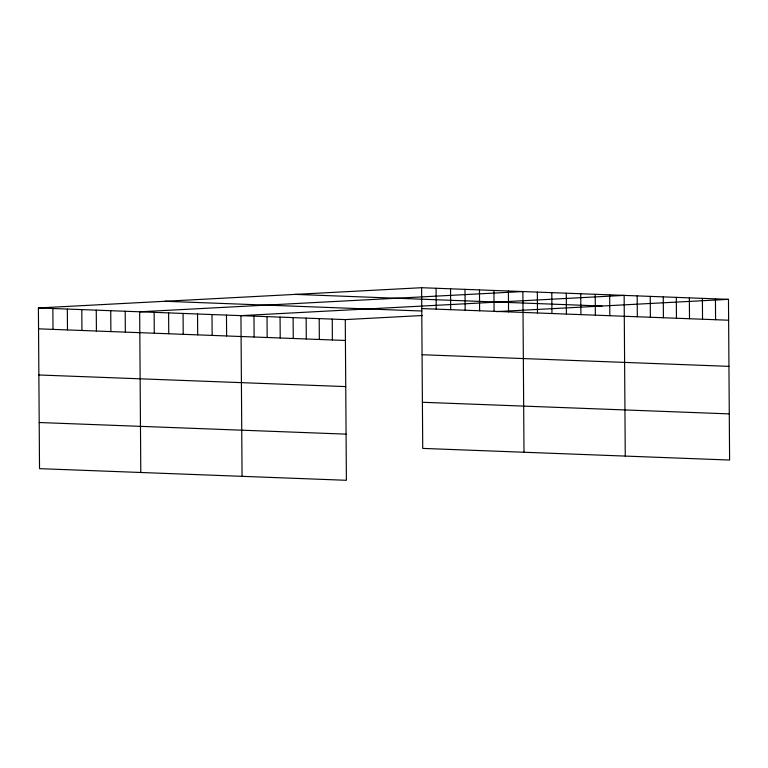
<?xml version="1.0" encoding="UTF-8"?>
<svg xmlns="http://www.w3.org/2000/svg" width="768" height="768" viewBox="0 0 768 768"><rect width="100%" height="100%" fill="white"/><g stroke="black" fill="none" stroke-linecap="round" stroke-linejoin="round"><path stroke-width="1.15" d="M422.554 315.504L345.274 319.594L346.397 480.288L39.523 468.653L38.4 307.958L421.603 287.712L728.477 299.347L729.6 460.042L422.726 448.406L421.603 287.712M496.234 311.616L728.477 299.347M295.142 294.394L602.026 306.029M421.747 308.582L728.621 320.218M164.861 301.277L421.939 311.021M38.4 307.958L345.274 319.594M38.544 328.838L345.418 340.464M422.074 354.73L728.947 366.355M38.87 374.976L345.744 386.602M422.4 402.269L729.274 413.894M39.197 422.515L346.07 434.141M715.44 298.848L715.584 319.718M702.394 298.358L702.538 319.229M689.347 297.859L689.501 318.73M676.31 297.37L676.454 318.24M663.264 296.87L663.418 317.741M650.227 296.381L650.371 317.251M637.181 295.882L637.325 316.752M625.258 456.086L624.144 295.392L240.941 315.638L242.064 476.333M609.677 294.845L609.821 315.715M595.21 294.298L595.354 315.168M580.742 293.741L580.886 314.621M566.275 293.194L566.419 314.064M551.808 292.646L551.952 313.517M537.341 292.099L537.485 312.97M523.997 452.246L522.874 291.552L139.67 311.798L140.794 472.493M508.406 291.005L508.55 311.875M493.939 290.458L494.083 311.328M479.472 289.91L479.616 310.781M465.005 289.363L465.149 310.234M450.538 288.806L450.682 309.686M436.07 288.259L436.214 309.13M332.237 319.094L332.381 339.965M319.19 318.605L319.334 339.475M306.154 318.106L306.298 338.986M293.107 317.616L293.251 338.486M280.061 317.117L280.214 337.997M267.024 316.627L267.168 337.498M253.978 316.128L254.122 337.008M226.474 315.091L226.618 335.962M212.006 314.544L212.15 335.414M197.539 313.997L197.683 334.867M183.072 313.45L183.216 334.32M168.605 312.893L168.749 333.773M154.138 312.346L154.282 333.216M125.203 311.251L125.347 332.122M110.736 310.704L110.88 331.574M96.269 310.157L96.413 331.027M81.802 309.61L81.946 330.48M67.334 309.062L67.478 329.933M52.867 308.515L53.011 329.386"/></g></svg>
